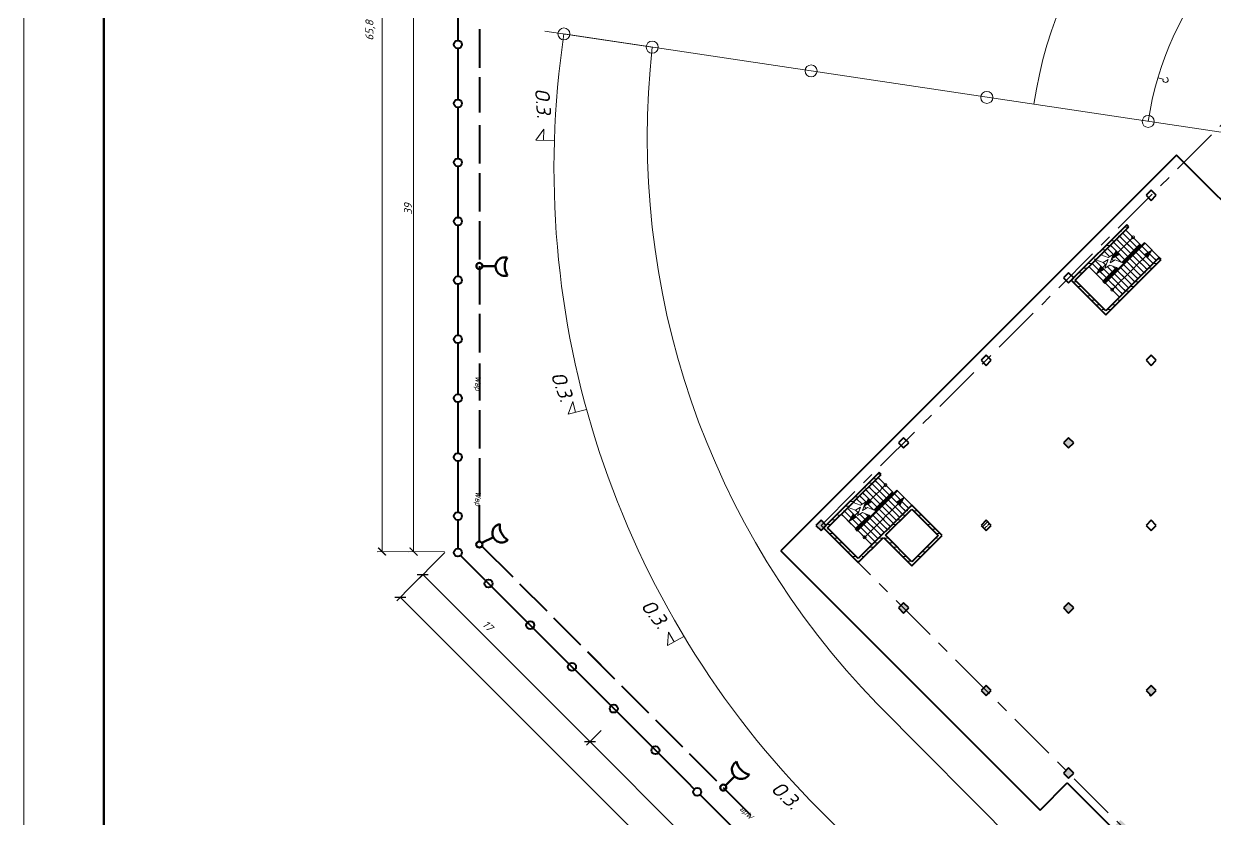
# Model space of a CAD drawing. Header units: millimetres. Extents: x 2279 to 5236, y 896 to 2828.
# Drawn here: x 3426.9 to 3724.7, y 2340.9 to 2539.6 of the extents above; entities that cross this region are included whole.
import ezdxf

# ---------------------------------------------------------------- set-up
doc = ezdxf.new("R2010")
doc.units = ezdxf.units.MM
for name, pattern in [('ACAD_ISO04W100', [30, 24, -3, 0, -3]), ('ADSK_Линия сетки', [21, 12, -3, 3, -3]), ('ADSK_Сверху', [4.5, 3, -1.5])]:
    doc.linetypes.add(name, pattern=pattern)
for name, color, linetype in [('PDF _!!ОСНОВНАЯ', 7, 'Continuous'), ('PDF _!!СЕТИ - ВК', 7, 'Continuous'), ('PDF _!!ТОНКАЯ', 7, 'Continuous'), ('PDF _0', 7, 'Continuous'), ('PDF _Текст', 7, 'Continuous'), ('оси', 240, 'ACAD_ISO04W100')]:
    doc.layers.add(name, color=color, linetype=linetype)
for name, color, linetype, lineweight in [('Балясины', 7, 'Continuous', 18), ('Импосты витража', 7, 'Continuous', 18), ('Лестницы', 7, 'Continuous', 18), ('Несущие колонны', 7, 'Continuous', 18), ('Ограждение', 7, 'Continuous', 18), ('Перекрытия', 7, 'Continuous', 18), ('Поручни', 7, 'Continuous', 18), ('Стены разрез', 7, 'Continuous', 40), ('Стены штриховка', 7, 'Continuous', 18), ('Стрелки вверх', 7, 'Continuous', 18), ('Тонкие', 83, 'Continuous', 15)]:
    doc.layers.add(name, color=color, linetype=linetype, lineweight=lineweight)
doc.styles.add('PDF ISOCPEUR Italic', font='isocpeui.ttf')
pattern_1 = [(351.87, (3830.3896, 2333.21275), (-10.6061326, 2.1212068), [1.499933, -13.499398]), (341.565, (3829.7532, 2335.1219), (4.2424524, -4e-06), [3.35395, -3.35395]), (333.435, (3830.8138, 2336.1825), (6.3636793, -2.121219), [1.897284, -7.58913])]
pattern_2 = [(180, (3833.3593, 2334.4855), (-2.000961, -1.1434064), [2.858516, -0.571703, 0.02415, -0.547553])]

# ---------------------------------------------------------------- blocks, each defined once
blk = doc.blocks.new('Ограждение - Ограждение-320856-Первый этаж 0_000')
at = {"layer": 'Поручни'}
for p, q in [((54300, 23516), (54300, 19565)), ((54501, 23516), (54300, 23516)), ((54305, 23511), (54305, 19565)), ((54496, 23511), (54305, 23511)), ((54345, 23471), (54345, 19565)), ((54456, 23471), (54345, 23471)), ((54360, 23456), (54360, 19565)), ((54441, 23456), (54360, 23456)), ((54441, 22127), (54441, 23456)), ((54451, 23465), (54451, 23466)), ((54451, 22127), (54451, 23465)), ((54456, 23465), (54456, 23471)), ((54456, 22130), (54456, 23465)), ((54471, 22137), (54471, 23465)), ((54496, 23465), (54496, 23511)), ((54496, 22148), (54496, 23465)), ((54501, 23465), (54501, 23516)), ((54501, 22151), (54501, 23465)), ((54305, 19565), (54300, 19565)), ((54345, 19565), (54305, 19565)), ((54360, 19565), (54345, 19565))]:
    blk.add_line(p, q, dxfattribs=at)
blk = doc.blocks.new('Ограждение - Ограждение-V31-Первый этаж 0_000')
at = {"layer": 'Поручни'}
for p, q in [((54451, 21627), (54441, 21627)), ((54451, 21627), (54441, 21627)), ((54441, 19865), (54441, 21627)), ((54456, 21630), (54451, 21627)), ((54456, 21630), (54451, 21627)), ((54496, 21648), (54456, 21630)), ((54496, 21648), (54456, 21630)), ((54496, 21648), (54456, 21630)), ((54456, 19865), (54456, 21630)), ((54501, 21651), (54496, 21648)), ((54496, 19865), (54496, 21648)), ((54501, 19865), (54501, 21651)), ((54456, 19865), (54441, 19865)), ((54496, 19865), (54456, 19865)), ((54501, 19865), (54496, 19865))]:
    blk.add_line(p, q, dxfattribs=at)
blk = doc.blocks.new('Ограждение - Ограждение-324549-Первый этаж 0_000')
at = {"layer": 'Поручни'}
for p, q in [((54300, -784), (54300, -4735)), ((54501, -784), (54300, -784)), ((54305, -789), (54305, -4735)), ((54496, -789), (54305, -789)), ((54496, -835), (54496, -789)), ((54501, -835), (54501, -784)), ((54345, -829), (54345, -4735)), ((54456, -829), (54345, -829)), ((54360, -844), (54360, -4735)), ((54441, -844), (54360, -844)), ((54441, -2173), (54441, -844)), ((54451, -835), (54451, -834)), ((54451, -2173), (54451, -835)), ((54456, -835), (54456, -829)), ((54456, -2170), (54456, -835)), ((54471, -2163), (54471, -835)), ((54496, -2152), (54496, -835)), ((54501, -2149), (54501, -835)), ((54305, -4735), (54300, -4735)), ((54345, -4735), (54305, -4735)), ((54360, -4735), (54345, -4735))]:
    blk.add_line(p, q, dxfattribs=at)
blk = doc.blocks.new('Ограждение - Ограждение-V32-Первый этаж 0_000')
at = {"layer": 'Поручни'}
for p, q in [((54451, -2673), (54441, -2673)), ((54451, -2673), (54441, -2673)), ((54441, -4435), (54441, -2673)), ((54456, -2670), (54451, -2673)), ((54456, -2670), (54451, -2673)), ((54496, -2652), (54456, -2670)), ((54496, -2652), (54456, -2670)), ((54496, -2652), (54456, -2670)), ((54456, -4435), (54456, -2670)), ((54501, -2649), (54496, -2652)), ((54496, -4435), (54496, -2652)), ((54501, -4435), (54501, -2649)), ((54456, -4435), (54441, -4435)), ((54496, -4435), (54456, -4435)), ((54501, -4435), (54496, -4435))]:
    blk.add_line(p, q, dxfattribs=at)
blk = doc.blocks.new('Прямоугольный импост - 50х100-376119-Первый этаж 0_000')
at = {"layer": 'Импосты витража'}
for p, q in [((-50, 50), (0, 50)), ((-50, -50), (-50, 50)), ((0, 50), (0, -50)), ((0, -50), (-50, -50))]:
    blk.add_line(p, q, dxfattribs=at)

msp = doc.modelspace()

# ---------------------------------------------------------------- hatches: boundary and pattern name
at = {"linetype": 'ByBlock', "lineweight": 20, "ltscale": 10}
h = msp.add_hatch(dxfattribs=at)
h.set_pattern_fill('ANSI35', color=256, scale=0.2, angle=320)
h.set_pattern_definition([(5, (17546.5391, -1228.3447), (-0.11068779, 1.26516727), []), (5, (17547.227, -1228.9219), (-0.11068779, 1.26516727), [1.5875, -0.3175, 0, -0.3175])])
h.paths.add_polyline_path([(3688.05, 2436.19), (3686.77, 2434.91), (3688.05, 2433.64), (3689.32, 2434.91)])
h.paths.add_polyline_path([(3688.05, 2394.93), (3686.77, 2393.66), (3688.05, 2392.39), (3689.32, 2393.66)])
h.paths.add_polyline_path([(3646.79, 2392.39), (3647.43, 2393.02), (3646.16, 2394.3), (3645.52, 2393.66)])
h.paths.add_polyline_path([(3647.43, 2393.02), (3648.07, 2393.66), (3646.79, 2394.93), (3646.16, 2394.3)])
h.paths.add_polyline_path([(3626.17, 2414.29), (3626.8, 2414.92), (3626.17, 2415.56), (3624.89, 2414.29), (3626.17, 2413.01), (3626.8, 2413.65)])
h.paths.add_polyline_path([(3626.8, 2413.65), (3627.44, 2414.29), (3626.8, 2414.92), (3626.17, 2414.29)])
h.paths.add_polyline_path([(3667.42, 2374.31), (3666.78, 2373.67), (3668.06, 2372.4), (3668.69, 2373.03)])
h.paths.add_polyline_path([(3667.42, 2371.76), (3668.06, 2372.4), (3666.78, 2373.67), (3666.15, 2373.03)])
h.paths.add_polyline_path([(3707.4, 2373.03), (3708.67, 2371.76), (3709.95, 2373.03), (3708.67, 2374.31)])
h.paths.add_polyline_path([(3688.68, 2351.77), (3689.32, 2352.41), (3688.05, 2353.68), (3687.41, 2353.04)])
h.paths.add_polyline_path([(3687.41, 2353.04), (3686.77, 2352.41), (3688.05, 2351.13), (3688.68, 2351.77)])
h.paths.add_polyline_path([(3700.4, 2340.06), (3699.76, 2339.42), (3701.03, 2338.15), (3701.67, 2338.78)])
h.paths.add_polyline_path([(3701.03, 2340.69), (3700.4, 2340.06), (3701.67, 2338.78), (3702.31, 2339.42)])
h.paths.add_polyline_path([(3728.03, 2352.41), (3729.3, 2351.13), (3730.57, 2352.41), (3729.3, 2353.68)])
h.paths.add_polyline_path([(3749.93, 2371.76), (3751.2, 2373.03), (3749.93, 2374.31), (3748.65, 2373.03)])
h.paths.add_polyline_path([(3749.93, 2333.05), (3748.65, 2331.78), (3749.93, 2330.51), (3751.2, 2331.78)])
h.paths.add_polyline_path([(3770.55, 2351.13), (3771.83, 2352.41), (3770.55, 2353.68), (3769.28, 2352.41)])
h.paths.add_polyline_path([(3715.68, 2324.78), (3715.04, 2324.14), (3716.31, 2322.87), (3716.95, 2323.5)])
h.paths.add_polyline_path([(3716.31, 2325.41), (3715.68, 2324.78), (3716.95, 2323.5), (3717.59, 2324.14)])
h.paths.add_polyline_path([(3770.43, 2312.55), (3769.79, 2313.19), (3768.52, 2311.92), (3769.15, 2311.28)])
h.paths.add_polyline_path([(3769.15, 2311.28), (3769.79, 2310.65), (3771.06, 2311.92), (3770.43, 2312.55)])
h.paths.add_polyline_path([(3772.72, 2310.26), (3772.08, 2310.9), (3770.81, 2309.63), (3771.45, 2308.99)])
h.paths.add_polyline_path([(3772.85, 2309.12), (3773.35, 2309.63), (3772.72, 2310.26), (3771.45, 2308.99), (3772.08, 2308.35)])
h.paths.add_polyline_path([(3791.05, 2333.18), (3790.42, 2333.82), (3789.14, 2332.54), (3789.78, 2331.91)])
h.paths.add_polyline_path([(3791.69, 2332.54), (3791.05, 2333.18), (3789.78, 2331.91), (3790.42, 2331.27)])
h.paths.add_polyline_path([(3792.07, 2329.62), (3792.71, 2328.98), (3793.98, 2330.25), (3793.34, 2330.89)])
h.paths.add_polyline_path([(3791.44, 2330.25), (3792.07, 2329.62), (3793.34, 2330.89), (3792.71, 2331.53)])
h.paths.add_polyline_path([(3791.18, 2371.76), (3792.45, 2373.03), (3791.18, 2374.31), (3789.91, 2373.03)])
h.paths.add_polyline_path([(3770.55, 2392.39), (3771.83, 2393.66), (3770.55, 2394.93), (3769.28, 2393.66)])
h.paths.add_polyline_path([(3749.93, 2413.01), (3751.2, 2414.29), (3749.93, 2415.56), (3748.65, 2414.29)])
h.paths.add_polyline_path([(3798.82, 2405.37), (3800.09, 2406.65), (3798.82, 2407.92), (3797.55, 2406.65)])
h.paths.add_polyline_path([(3811.81, 2392.39), (3813.08, 2393.66), (3811.81, 2394.93), (3810.53, 2393.66)])
h = msp.add_hatch(dxfattribs=at)
h.set_pattern_fill('ANSI35', color=256, scale=0.2)
h.set_pattern_definition([(45, (17546.5391, -1228.3447), (-0.89802561, 0.89802561), []), (45, (17547.4371, -1228.3447), (-0.89802561, 0.89802561), [1.5875, -0.3175, 0, -0.3175])])
h.paths.add_polyline_path([(3667.42, 2415.56), (3666.15, 2414.29), (3667.42, 2413.01), (3668.69, 2414.29)])
at = {"layer": 'Стены разрез', "lineweight": 9}
h = msp.add_hatch(dxfattribs=at)
h.set_pattern_fill('FP_4', color=256, scale=0.003601, angle=135, style=0, pattern_type=2)
h.set_pattern_definition(pattern_1)
h.paths.add_polyline_path([(3715, 2506.76), (3616.16, 2407.92), (3616.2, 2407.88), (3715.04, 2506.72)])
h = msp.add_hatch(dxfattribs=at)
h.set_pattern_fill('FP_1', color=256, scale=0.003601, angle=135, style=0, pattern_type=2)
h.set_pattern_definition(pattern_2)
h.paths.add_polyline_path([(3702.87, 2489.08), (3702.56, 2489.4), (3689.19, 2476.04), (3689.7, 2475.53), (3703.07, 2488.89)])
h = msp.add_hatch(dxfattribs=at)
h.set_pattern_fill('FP_1', color=256, scale=0.003601, angle=135, style=0, pattern_type=2)
h.set_pattern_definition(pattern_2)
h.paths.add_polyline_path([(3710.71, 2481.25), (3697.34, 2467.89), (3697.85, 2467.38), (3711.21, 2480.74)])
h = msp.add_hatch(dxfattribs=at)
h.set_pattern_fill('FP_1', color=256, scale=0.003601, angle=135, style=0, pattern_type=2)
h.set_pattern_definition(pattern_2)
h.paths.add_polyline_path([(3689.19, 2476.04), (3688.68, 2475.53), (3697.34, 2466.87), (3697.85, 2467.38), (3689.51, 2475.72)])
h = msp.add_hatch(dxfattribs=at)
h.set_pattern_fill('FP_1', color=256, scale=0.003601, angle=135, style=0, pattern_type=2)
h.set_pattern_definition(pattern_2)
h.paths.add_polyline_path([(3641, 2427.2), (3640.68, 2427.52), (3627.31, 2414.16), (3627.82, 2413.65), (3641.19, 2427.01)])
h = msp.add_hatch(dxfattribs=at)
h.set_pattern_fill('FP_1', color=256, scale=0.003601, angle=135, style=0, pattern_type=2)
h.set_pattern_definition(pattern_2)
h.paths.add_polyline_path([(3649.33, 2418.86), (3648.83, 2419.37), (3635.46, 2406.01), (3635.97, 2405.5), (3648.83, 2418.36)])
h = msp.add_hatch(dxfattribs=at)
h.set_pattern_fill('FP_1', color=256, scale=0.003601, angle=135, style=0, pattern_type=2)
h.set_pattern_definition(pattern_2)
h.paths.add_polyline_path([(3649.33, 2418.86), (3648.83, 2418.36), (3655.45, 2411.73), (3655.96, 2412.24), (3652.21, 2415.99)])
h = msp.add_hatch(dxfattribs=at)
h.set_pattern_fill('FP_1', color=256, scale=0.003601, angle=135, style=0, pattern_type=2)
h.set_pattern_definition(pattern_2)
h.paths.add_polyline_path([(3627.31, 2414.16), (3626.8, 2413.65), (3635.46, 2404.99), (3635.97, 2405.5), (3627.63, 2413.84)])
h = msp.add_hatch(dxfattribs=at)
h.set_pattern_fill('FP_1', color=256, scale=0.003601, angle=135, style=0, pattern_type=2)
h.set_pattern_definition(pattern_2)
h.paths.add_polyline_path([(3656.46, 2411.73), (3655.96, 2412.24), (3648.39, 2404.68), (3648.9, 2404.17)])
h = msp.add_hatch(dxfattribs=at)
h.set_pattern_fill('FP_1', color=256, scale=0.003601, angle=135, style=0, pattern_type=2)
h.set_pattern_definition(pattern_2)
h.paths.add_polyline_path([(3642.28, 2411.81), (3641.77, 2411.3), (3648.39, 2404.68), (3648.9, 2405.19), (3645.15, 2408.94)])
h = msp.add_hatch(dxfattribs=at)
h.set_pattern_fill('FP_4', color=256, scale=0.003601, angle=135, style=0, pattern_type=2)
h.set_pattern_definition(pattern_1)
h.paths.add_polyline_path([(3616.36, 2407.79), (3616.24, 2407.92), (3616.2, 2407.88), (3680.88, 2343.2), (3680.92, 2343.24), (3616.62, 2407.54)])
at = {"layer": 'Стрелки вверх'}
for points in [[(3699.92, 2482.87), (3698.8, 2480.94), (3700.74, 2482.05)], [(3708.86, 2483.1), (3706.92, 2481.98), (3707.74, 2481.16)], [(3696.1, 2479.05), (3694.98, 2477.12), (3696.92, 2478.23)], [(3638.04, 2420.99), (3636.92, 2419.06), (3638.86, 2420.17)], [(3646.98, 2421.22), (3645.04, 2420.1), (3645.86, 2419.28)], [(3634.22, 2417.17), (3633.1, 2415.24), (3635.04, 2416.35)]]:
    msp.add_hatch(color=256, dxfattribs=at).paths.add_polyline_path(points)

# ---------------------------------------------------------------- linework, layer by layer
at = {"linetype": 'ByBlock', "lineweight": 15, "ltscale": 10}
for p, q in [((3583.97, 2533.8), (3557.14, 2537.82)), ((3625.85, 2343.15), (3750.19, 2218.81))]:
    msp.add_line(p, q, dxfattribs=at)
at = {"linetype": 'ByBlock', "lineweight": 20, "ltscale": 10}
for p, q in [((3786.22, 2503.52), (3561.92, 2537.1)), ((3771.05, 2238.1), (3640.22, 2369.7))]:
    msp.add_line(p, q, dxfattribs=at)
at = {"linetype": 'ByBlock', "lineweight": 40, "ltscale": 10}
for p, q in [((3680.92, 2343.14), (3687.72, 2349.94)), ((3687.72, 2349.94), (3832.43, 2205.22))]:
    msp.add_line(p, q, dxfattribs=at)
at = {"linetype": 'ByBlock', "lineweight": 15, "ltscale": 10}
for centre in [(3561.92, 2537.1), (3583.97, 2533.8), (3623.68, 2527.87), (3667.6, 2521.23), (3707.94, 2515.24)]:
    msp.add_circle(centre, 1.5, dxfattribs=at)
for radius, start, end in [(108.06, 45, 171.4857), (79.15, 44.7387, 171.4857), (226.8, 171.4857, 225)]:
    msp.add_arc((3786.22, 2503.52), radius, start, end, dxfattribs=at)
at = {"linetype": 'ByBlock', "lineweight": 20, "ltscale": 10}
msp.add_arc((3785.92, 2511.32), 203.19, 173.6488, 224.1883, dxfattribs=at)
at = {"layer": 'PDF _!!ОСНОВНАЯ', "lineweight": 50}
msp.add_lwpolyline([(3446.91, 2111.29), (4262.91, 2111.29), (4262.91, 2695.25), (3446.91, 2695.25)], close=True, dxfattribs=at)
at = {"layer": 'PDF _!!ОСНОВНАЯ', "lineweight": 40}
for points in [[(3535.39, 2548.17), (3535.39, 2538.01), (3535.39, 2535.47)], [(3540.79, 2538.29), (3540.79, 2528.67)], [(3540.79, 2538.29), (3540.79, 2528.71)], [(3535.39, 2533.44), (3535.39, 2523.28), (3535.39, 2520.74)], [(3540.79, 2526.3), (3540.79, 2517.48)], [(3535.39, 2518.7), (3535.39, 2508.54), (3535.39, 2506)], [(3540.79, 2514.31), (3540.79, 2504.69)], [(3535.39, 2503.97), (3535.39, 2493.81), (3535.39, 2491.27)], [(3540.79, 2502.32), (3540.79, 2492.7)], [(3540.79, 2502.32), (3540.79, 2492.7)], [(3540.79, 2490.33), (3540.79, 2480.71)], [(3535.39, 2489.24), (3535.39, 2479.08), (3535.39, 2476.54)], [(3540.77, 2479.11), (3540.77, 2469.53)], [(3535.39, 2474.51), (3535.39, 2464.35), (3535.39, 2461.81)], [(3540.77, 2467.12), (3540.77, 2457.51)], [(3535.39, 2459.77), (3535.39, 2449.61), (3535.39, 2447.07)], [(3540.77, 2454.73), (3540.77, 2445.52)], [(3535.39, 2445.04), (3535.39, 2434.88), (3535.39, 2432.34)], [(3540.77, 2443.11), (3540.77, 2433.53)], [(3535.39, 2430.31), (3535.39, 2420.15), (3535.39, 2417.61)], [(3540.77, 2431.12), (3540.77, 2421.54)], [(3540.75, 2419.33), (3540.75, 2410.28)], [(3535.39, 2415.58), (3535.39, 2408.49), (3535.39, 2408.49)], [(3541.41, 2409.09), (3549.1, 2401.4)], [(3536.09, 2406.79), (3592.69, 2350.19), (3594.48, 2348.39)], [(3550.8, 2399.7), (3557.6, 2392.9)], [(3559.3, 2391.2), (3566.07, 2384.43)], [(3567.76, 2382.74), (3574.57, 2375.93)], [(3567.8, 2382.7), (3574.57, 2375.93)], [(3576.26, 2374.23), (3583.07, 2367.43)], [(3584.76, 2365.73), (3591.54, 2358.96)], [(3593.23, 2357.27), (3600.04, 2350.46)], [(3593.27, 2357.23), (3600.04, 2350.46)], [(3595.94, 2346.94), (3603.12, 2339.76), (3604.92, 2337.96)], [(3601.73, 2348.77), (3608.54, 2341.96)]]:
    msp.add_lwpolyline(points, dxfattribs=at)
at = {"layer": 'PDF _!!ОСНОВНАЯ', "lineweight": 50}
for points in [[(3544.77, 2479.1), (3541.55, 2479.1)], [(3544.27, 2411.38), (3541.39, 2409.89)], [(3604.53, 2351.56), (3602.26, 2349.29)]]:
    msp.add_lwpolyline(points, dxfattribs=at)
at = {"layer": 'PDF _!!ОСНОВНАЯ', "lineweight": 40}
for centre in [(3535.4, 2534.47), (3535.4, 2519.74), (3535.4, 2505), (3535.4, 2490.27), (3535.4, 2475.54), (3535.4, 2475.54), (3535.4, 2460.81), (3535.4, 2446.08), (3535.4, 2431.34), (3535.4, 2416.61), (3535.39, 2407.49), (3543.06, 2399.75), (3553.49, 2389.36), (3553.49, 2389.32), (3563.92, 2378.93), (3563.92, 2378.93), (3574.35, 2368.49), (3574.35, 2368.49), (3584.78, 2358.1), (3595.21, 2347.67), (3595.21, 2347.67)]:
    msp.add_circle(centre, 0.999, dxfattribs=at)
at = {"layer": 'PDF _!!ОСНОВНАЯ', "lineweight": 50}
for centre in [(3540.79, 2479.11), (3540.77, 2409.51), (3601.73, 2348.77)]:
    msp.add_circle(centre, 0.762, dxfattribs=at)
for centre, radius, start, end in [((3547.14, 2478.95), 2.32, 75.8117, 286.4031), ((3551.29, 2479.04), 4.18, 148.4698, 213.745), ((3546.33, 2412.34), 2.32, 101.9312, 312.5226), ((3550.02, 2414.25), 4.18, 174.5893, 239.8646), ((3606.2, 2353.24), 2.32, 119.6739, 330.2654), ((3609.12, 2356.15), 4.18, 192.332, 257.6073)]:
    msp.add_arc(centre, radius, start, end, dxfattribs=at)
at = {"layer": 'PDF _!!СЕТИ - ВК', "lineweight": 20}
for points in [[(3516.45, 2407.73), (3516.45, 2650.59)], [(3524.34, 2407.73), (3524.34, 2546.31)], [(3524.13, 2407.75), (3515.26, 2407.72)], [(3532.02, 2407.75), (3523.14, 2407.72)], [(3529.45, 2404.82), (3525.79, 2401.13)], [(3633.19, 2295.41), (3526.62, 2401.99)], [(3523.82, 2399.16), (3520.16, 2395.47)], [(3796.19, 2121.14), (3520.99, 2396.33)], [(3571.22, 2363.04), (3567.57, 2359.35)]]:
    msp.add_lwpolyline(points, dxfattribs=at)
for points in [[(3528.43, 2403.8), (3532.12, 2407.49)], [(3522.81, 2398.15), (3526.49, 2401.84)]]:
    msp.add_lwpolyline(points, close=True, dxfattribs=at)
at = {"layer": 'PDF _!!ТОНКАЯ', "lineweight": 20}
for points in [[(3710.37, 2526.15), (3711.65, 2525.78)], [(3559.6, 2510.45), (3554.92, 2510.55), (3556.86, 2513.28), (3556.79, 2510.5)], [(3567.51, 2443.22), (3562.98, 2442.08), (3564.12, 2445.23), (3564.79, 2442.53)], [(3591.86, 2386.56), (3587.79, 2384.25), (3588.05, 2387.59), (3589.42, 2385.16)]]:
    msp.add_lwpolyline(points, dxfattribs=at)
msp.add_arc((3712.28, 2525.64), 0.66, 163.8964, 68.7054, dxfattribs=at)
at = {"layer": 'PDF _0', "transparency": 33554559}
for points in [[(3515.57, 2408.85), (3515.35, 2408.63), (3517.55, 2406.86)], [(3515.35, 2408.63), (3517.55, 2406.86), (3517.34, 2406.65)], [(3523.46, 2408.85), (3523.24, 2408.63), (3525.44, 2406.86)], [(3523.24, 2408.63), (3525.44, 2406.86), (3525.23, 2406.65)], [(3525.21, 2402.16), (3525.21, 2401.82), (3528.03, 2402.16)], [(3525.21, 2401.82), (3528.03, 2402.16), (3528.03, 2401.82)], [(3528.03, 2401.82), (3528.03, 2402.16), (3525.21, 2401.82)], [(3528.03, 2402.16), (3525.21, 2401.82), (3525.21, 2402.16)], [(3525.21, 2402.14), (3525.21, 2401.84), (3528.02, 2402.14)], [(3525.21, 2401.84), (3528.02, 2402.14), (3528.02, 2401.84)], [(3519.58, 2396.5), (3519.58, 2396.17), (3522.41, 2396.5)], [(3519.58, 2396.17), (3522.41, 2396.5), (3522.41, 2396.17)], [(3522.41, 2396.17), (3522.41, 2396.5), (3519.58, 2396.17)], [(3522.41, 2396.5), (3519.58, 2396.17), (3519.58, 2396.5)], [(3519.58, 2396.49), (3519.58, 2396.18), (3522.4, 2396.49)], [(3519.58, 2396.18), (3522.4, 2396.49), (3522.4, 2396.18)], [(3566.99, 2360.38), (3566.99, 2360.04), (3569.81, 2360.38)], [(3566.99, 2360.04), (3569.81, 2360.38), (3569.81, 2360.04)], [(3569.81, 2360.04), (3569.81, 2360.38), (3566.99, 2360.04)], [(3569.81, 2360.38), (3566.99, 2360.04), (3566.99, 2360.38)], [(3566.99, 2360.36), (3566.99, 2360.06), (3569.8, 2360.36)], [(3566.99, 2360.06), (3569.8, 2360.36), (3569.8, 2360.06)]]:
    msp.add_solid(points, dxfattribs=at)
at = {"layer": 'Лестницы', "linetype": 'ADSK_Сверху'}
for p, q in [((3704.34, 2483.04), (3700.77, 2486.6)), ((3705.1, 2483.8), (3701.54, 2487.37)), ((3705.87, 2484.57), (3702.3, 2488.13)), ((3701.2, 2480.06), (3697.72, 2483.55)), ((3702.05, 2480.75), (3698.48, 2484.31)), ((3702.81, 2481.51), (3699.25, 2485.07)), ((3703.57, 2482.27), (3700.01, 2485.84)), ((3706.38, 2484.05), (3709.94, 2480.49)), ((3698.35, 2476.8), (3694.66, 2480.49)), ((3696.4, 2481.81), (3696.19, 2482.02)), ((3698.29, 2481.45), (3696.95, 2482.78)), ((3697.8, 2480.41), (3697.65, 2480.56)), ((3699.31, 2480.42), (3698.8, 2480.94)), ((3703.32, 2481), (3706.89, 2477.43)), ((3704.09, 2481.76), (3707.65, 2478.2)), ((3704.85, 2482.53), (3708.41, 2478.96)), ((3705.61, 2483.29), (3709.18, 2479.73)), ((3696.71, 2475.39), (3693.13, 2478.96)), ((3697.59, 2476.03), (3693.9, 2479.73)), ((3697.39, 2479.29), (3696.7, 2479.98)), ((3699.12, 2477.56), (3697.72, 2478.96)), ((3699.88, 2478.33), (3699.13, 2479.08)), ((3700.27, 2477.94), (3703.83, 2474.38)), ((3701.03, 2478.71), (3704.59, 2475.14)), ((3701.79, 2479.47), (3705.36, 2475.91)), ((3702.56, 2480.23), (3706.12, 2476.67)), ((3696.83, 2475.27), (3696.81, 2475.28)), ((3697.21, 2474.89), (3700.77, 2471.32)), ((3697.97, 2475.65), (3701.54, 2472.09)), ((3698.74, 2476.41), (3702.3, 2472.85)), ((3699.5, 2477.18), (3703.07, 2473.61)), ((3641.69, 2420.39), (3638.13, 2423.96)), ((3642.46, 2421.16), (3638.89, 2424.72)), ((3643.22, 2421.92), (3639.66, 2425.49)), ((3643.99, 2422.69), (3640.42, 2426.25)), ((3636.41, 2419.57), (3635.07, 2420.9)), ((3639.32, 2418.18), (3635.84, 2421.67)), ((3640.17, 2418.87), (3636.6, 2422.43)), ((3640.93, 2419.63), (3637.37, 2423.19)), ((3643.73, 2421.41), (3647.3, 2417.85)), ((3644.5, 2422.17), (3648.06, 2418.61)), ((3636.48, 2414.92), (3632.78, 2418.61)), ((3634.52, 2419.93), (3634.31, 2420.14)), ((3635.51, 2417.41), (3634.82, 2418.1)), ((3635.92, 2418.53), (3635.77, 2418.68)), ((3637.43, 2418.54), (3636.92, 2419.06)), ((3640.68, 2418.35), (3644.24, 2414.79)), ((3641.44, 2419.12), (3645.01, 2415.55)), ((3642.21, 2419.88), (3645.77, 2416.32)), ((3642.97, 2420.65), (3646.53, 2417.08)), ((3634.83, 2413.51), (3631.25, 2417.08)), ((3635.71, 2414.15), (3632.02, 2417.85)), ((3637.24, 2415.68), (3635.84, 2417.08)), ((3638, 2416.45), (3637.25, 2417.2)), ((3637.62, 2415.3), (3641.19, 2411.73)), ((3638.39, 2416.06), (3641.95, 2412.5)), ((3639.15, 2416.83), (3642.71, 2413.26)), ((3639.91, 2417.59), (3643.48, 2414.03)), ((3634.95, 2413.39), (3634.93, 2413.4)), ((3635.33, 2413.01), (3638.89, 2409.44)), ((3636.09, 2413.77), (3639.66, 2410.21)), ((3636.86, 2414.53), (3640.42, 2410.97))]:
    msp.add_line(p, q, dxfattribs=at)
at = {"layer": 'Лестницы'}
for p, q in [((3704.34, 2483.04), (3700.77, 2486.6)), ((3705.1, 2483.8), (3701.54, 2487.37)), ((3705.87, 2484.57), (3702.3, 2488.13)), ((3701.2, 2480.06), (3697.72, 2483.55)), ((3702.05, 2480.75), (3698.48, 2484.31)), ((3702.81, 2481.51), (3699.25, 2485.07)), ((3703.57, 2482.27), (3700.01, 2485.84)), ((3706.38, 2484.05), (3709.94, 2480.49)), ((3707.14, 2484.82), (3710.71, 2481.25)), ((3698.35, 2476.8), (3694.66, 2480.49)), ((3694.82, 2480.65), (3696.68, 2479.97)), ((3696.19, 2482.02), (3696.09, 2481.92)), ((3696.09, 2481.92), (3697.95, 2481.24)), ((3696.4, 2481.81), (3696.19, 2482.02)), ((3696.68, 2479.97), (3697.91, 2480.72)), ((3698.29, 2481.45), (3696.95, 2482.78)), ((3697.91, 2480.72), (3697.14, 2478.6)), ((3697.8, 2480.41), (3697.65, 2480.56)), ((3697.95, 2481.24), (3699.19, 2481.99)), ((3699.19, 2481.99), (3698.42, 2479.88)), ((3698.42, 2479.88), (3699.65, 2480.63)), ((3699.31, 2480.42), (3698.8, 2480.94)), ((3699.65, 2480.63), (3701.34, 2480.01)), ((3703.32, 2481), (3706.89, 2477.43)), ((3704.09, 2481.76), (3707.65, 2478.2)), ((3704.85, 2482.53), (3708.41, 2478.96)), ((3705.61, 2483.29), (3709.18, 2479.73)), ((3696.71, 2475.39), (3693.13, 2478.96)), ((3697.59, 2476.03), (3693.9, 2479.73)), ((3697.39, 2479.29), (3696.7, 2479.98)), ((3697.14, 2478.6), (3698.37, 2479.35)), ((3699.12, 2477.56), (3697.72, 2478.96)), ((3699.12, 2477.56), (3698.35, 2476.8)), ((3698.37, 2479.35), (3700.23, 2478.68)), ((3699.88, 2478.33), (3699.12, 2477.56)), ((3699.88, 2478.33), (3699.13, 2479.08)), ((3700.23, 2478.68), (3699.88, 2478.33)), ((3700.27, 2477.94), (3703.83, 2474.38)), ((3701.03, 2478.71), (3704.59, 2475.14)), ((3701.38, 2480), (3701.51, 2479.95)), ((3701.79, 2479.47), (3705.36, 2475.91)), ((3702.56, 2480.23), (3706.12, 2476.67)), ((3696.83, 2475.27), (3696.81, 2475.28)), ((3697.59, 2476.03), (3696.83, 2475.27)), ((3697.21, 2474.89), (3700.77, 2471.32)), ((3698.35, 2476.8), (3697.59, 2476.03)), ((3697.97, 2475.65), (3701.54, 2472.09)), ((3698.74, 2476.41), (3702.3, 2472.85)), ((3699.5, 2477.18), (3703.07, 2473.61)), ((3641.69, 2420.39), (3638.13, 2423.96)), ((3642.46, 2421.16), (3638.89, 2424.72)), ((3643.22, 2421.92), (3639.66, 2425.49)), ((3643.99, 2422.69), (3640.42, 2426.25)), ((3636.41, 2419.57), (3635.07, 2420.9)), ((3639.32, 2418.18), (3635.84, 2421.67)), ((3640.17, 2418.87), (3636.6, 2422.43)), ((3640.93, 2419.63), (3637.37, 2423.19)), ((3643.73, 2421.41), (3647.3, 2417.85)), ((3644.5, 2422.17), (3648.06, 2418.61)), ((3645.26, 2422.94), (3648.83, 2419.37)), ((3636.48, 2414.92), (3632.78, 2418.61)), ((3632.94, 2418.77), (3634.8, 2418.09)), ((3634.31, 2420.14), (3634.21, 2420.04)), ((3634.21, 2420.04), (3636.07, 2419.36)), ((3634.52, 2419.93), (3634.31, 2420.14)), ((3634.8, 2418.09), (3636.03, 2418.84)), ((3635.51, 2417.41), (3634.82, 2418.1)), ((3636.03, 2418.84), (3635.26, 2416.72)), ((3635.92, 2418.53), (3635.77, 2418.68)), ((3636.07, 2419.36), (3637.31, 2420.11)), ((3637.31, 2420.11), (3636.54, 2418)), ((3636.54, 2418), (3637.77, 2418.75)), ((3637.43, 2418.54), (3636.92, 2419.06)), ((3637.77, 2418.75), (3639.46, 2418.13)), ((3639.5, 2418.12), (3639.63, 2418.07)), ((3640.68, 2418.35), (3644.24, 2414.79)), ((3641.44, 2419.12), (3645.01, 2415.55)), ((3642.21, 2419.88), (3645.77, 2416.32)), ((3642.97, 2420.65), (3646.53, 2417.08)), ((3634.83, 2413.51), (3631.25, 2417.08)), ((3635.71, 2414.15), (3632.02, 2417.85)), ((3635.26, 2416.72), (3636.49, 2417.47)), ((3636.48, 2414.92), (3635.71, 2414.15)), ((3637.24, 2415.68), (3635.84, 2417.08)), ((3637.24, 2415.68), (3636.48, 2414.92)), ((3636.49, 2417.47), (3638.35, 2416.8)), ((3638, 2416.45), (3637.24, 2415.68)), ((3638, 2416.45), (3637.25, 2417.2)), ((3637.62, 2415.3), (3641.19, 2411.73)), ((3638.35, 2416.8), (3638, 2416.45)), ((3638.39, 2416.06), (3641.95, 2412.5)), ((3639.15, 2416.83), (3642.71, 2413.26)), ((3639.91, 2417.59), (3643.48, 2414.03)), ((3634.95, 2413.39), (3634.93, 2413.4)), ((3635.71, 2414.15), (3634.95, 2413.39)), ((3635.33, 2413.01), (3638.89, 2409.44)), ((3636.09, 2413.77), (3639.66, 2410.21)), ((3636.86, 2414.53), (3640.42, 2410.97))]:
    msp.add_line(p, q, dxfattribs=at)
at = {"layer": 'Несущие колонны', "lineweight": 40}
for p, q in [((3708.67, 2498.07), (3707.4, 2496.79)), ((3707.4, 2496.79), (3708.67, 2495.52)), ((3709.95, 2496.79), (3708.67, 2498.07)), ((3708.67, 2495.52), (3709.95, 2496.79)), ((3688.05, 2477.44), (3686.77, 2476.17)), ((3689.32, 2476.17), (3688.05, 2477.44)), ((3686.77, 2476.17), (3688.05, 2474.89)), ((3688.05, 2474.89), (3689.32, 2476.17)), ((3667.42, 2456.81), (3666.15, 2455.54)), ((3668.69, 2455.54), (3667.42, 2456.81)), ((3708.67, 2456.81), (3707.4, 2455.54)), ((3709.95, 2455.54), (3708.67, 2456.81)), ((3666.15, 2455.54), (3667.42, 2454.27)), ((3667.42, 2454.27), (3668.69, 2455.54)), ((3707.4, 2455.54), (3708.67, 2454.27)), ((3708.67, 2454.27), (3709.95, 2455.54)), ((3646.79, 2436.19), (3645.52, 2434.91)), ((3648.07, 2434.91), (3646.79, 2436.19)), ((3688.05, 2436.19), (3686.77, 2434.91)), ((3689.32, 2434.91), (3688.05, 2436.19)), ((3645.52, 2434.91), (3646.79, 2433.64)), ((3646.79, 2433.64), (3648.07, 2434.91)), ((3686.77, 2434.91), (3688.05, 2433.64)), ((3688.05, 2433.64), (3689.32, 2434.91)), ((3626.17, 2415.56), (3624.89, 2414.29)), ((3627.44, 2414.29), (3626.17, 2415.56)), ((3667.42, 2415.56), (3666.15, 2414.29)), ((3668.69, 2414.29), (3667.42, 2415.56)), ((3708.67, 2415.56), (3707.4, 2414.29)), ((3709.95, 2414.29), (3708.67, 2415.56)), ((3624.89, 2414.29), (3626.17, 2413.01)), ((3626.17, 2413.01), (3627.44, 2414.29)), ((3666.15, 2414.29), (3667.42, 2413.01)), ((3667.42, 2413.01), (3668.69, 2414.29)), ((3707.4, 2414.29), (3708.67, 2413.01)), ((3708.67, 2413.01), (3709.95, 2414.29)), ((3646.79, 2394.93), (3645.52, 2393.66)), ((3648.07, 2393.66), (3646.79, 2394.93)), ((3688.05, 2394.93), (3686.77, 2393.66)), ((3689.32, 2393.66), (3688.05, 2394.93)), ((3645.52, 2393.66), (3646.79, 2392.39)), ((3646.79, 2392.39), (3648.07, 2393.66)), ((3686.77, 2393.66), (3688.05, 2392.39)), ((3688.05, 2392.39), (3689.32, 2393.66)), ((3667.42, 2374.31), (3666.15, 2373.03)), ((3668.69, 2373.03), (3667.42, 2374.31)), ((3708.67, 2374.31), (3707.4, 2373.03)), ((3709.95, 2373.03), (3708.67, 2374.31)), ((3666.15, 2373.03), (3667.42, 2371.76)), ((3667.42, 2371.76), (3668.69, 2373.03)), ((3707.4, 2373.03), (3708.67, 2371.76)), ((3708.67, 2371.76), (3709.95, 2373.03)), ((3688.05, 2353.68), (3686.77, 2352.41)), ((3686.77, 2352.41), (3688.05, 2351.13)), ((3689.32, 2352.41), (3688.05, 2353.68)), ((3688.05, 2351.13), (3689.32, 2352.41))]:
    msp.add_line(p, q, dxfattribs=at)
at = {"layer": 'оси', "linetype": 'ADSK_Линия сетки'}
for p, q in [((3626.17, 2414.29), (3738.17, 2526.29)), ((3846.45, 2194), (3626.17, 2414.29))]:
    msp.add_line(p, q, dxfattribs=at)
at = {"layer": 'Перекрытия'}
for p, q in [((3706.02, 2484.41), (3706.22, 2484.21)), ((3707.14, 2484.82), (3710.71, 2481.25)), ((3644.14, 2422.53), (3644.34, 2422.33)), ((3645.26, 2422.94), (3648.83, 2419.37)), ((3687.72, 2349.94), (3832.43, 2205.22))]:
    msp.add_line(p, q, dxfattribs=at)
at = {"layer": 'Стены разрез'}
for p, q in [((3715.04, 2506.83), (3616.13, 2407.92)), ((3719.62, 2502.24), (3715.04, 2506.83)), ((3779.82, 2442.04), (3719.62, 2502.24)), ((3702.56, 2489.4), (3688.68, 2475.53)), ((3703.07, 2488.89), (3702.56, 2489.4)), ((3696.19, 2482.02), (3703.07, 2488.89)), ((3689.7, 2475.53), (3696.09, 2481.92)), ((3710.71, 2481.25), (3697.34, 2467.89)), ((3697.34, 2466.87), (3711.21, 2480.74)), ((3711.21, 2480.74), (3710.71, 2481.25)), ((3688.68, 2475.53), (3697.34, 2466.87)), ((3697.34, 2467.89), (3689.7, 2475.53)), ((3640.68, 2427.52), (3626.8, 2413.65)), ((3634.31, 2420.14), (3641.19, 2427.01)), ((3641.19, 2427.01), (3640.68, 2427.52)), ((3627.82, 2413.65), (3634.21, 2420.04)), ((3648.83, 2419.37), (3635.46, 2406.01)), ((3642.28, 2411.81), (3648.83, 2418.36)), ((3656.46, 2411.73), (3648.83, 2419.37)), ((3648.83, 2418.36), (3655.45, 2411.73)), ((3626.8, 2413.65), (3635.46, 2404.99)), ((3635.46, 2406.01), (3627.82, 2413.65)), ((3635.46, 2404.99), (3641.77, 2411.3)), ((3641.77, 2411.3), (3648.9, 2404.17)), ((3648.9, 2405.19), (3642.28, 2411.81)), ((3655.45, 2411.73), (3648.9, 2405.19)), ((3648.9, 2404.17), (3656.46, 2411.73)), ((3616.13, 2407.92), (3680.92, 2343.14)), ((3688.05, 2351.13), (3687.28, 2351.9))]:
    msp.add_line(p, q, dxfattribs=at)
at = {"layer": 'Стены штриховка'}
for p, q in [((3715.04, 2506.8), (3616.16, 2407.92)), ((3715.04, 2506.72), (3616.24, 2407.92)), ((3719.61, 2502.23), (3715.04, 2506.8)), ((3719.57, 2502.19), (3715.04, 2506.72)), ((3616.16, 2407.92), (3680.92, 2343.16)), ((3616.24, 2407.92), (3680.92, 2343.24))]:
    msp.add_line(p, q, dxfattribs=at)
at = {"layer": 'Стрелки вверх'}
for p, q in [((3701.86, 2483.99), (3701.09, 2483.23)), ((3702.62, 2484.76), (3701.86, 2483.99)), ((3703.38, 2485.52), (3702.62, 2484.76)), ((3704.15, 2486.28), (3703.38, 2485.52)), ((3699.92, 2482.87), (3698.8, 2480.94)), ((3698.8, 2480.94), (3700.74, 2482.05)), ((3699.56, 2481.7), (3698.8, 2480.94)), ((3700.33, 2482.46), (3699.56, 2481.7)), ((3700.74, 2482.05), (3699.92, 2482.87)), ((3701.09, 2483.23), (3700.33, 2482.46)), ((3705.8, 2480.04), (3706.57, 2480.81)), ((3706.57, 2480.81), (3707.33, 2481.57)), ((3708.86, 2483.1), (3706.92, 2481.98)), ((3706.92, 2481.98), (3707.74, 2481.16)), ((3707.33, 2481.57), (3708.1, 2482.34)), ((3707.74, 2481.16), (3708.86, 2483.1)), ((3708.1, 2482.34), (3708.86, 2483.1)), ((3696.1, 2479.05), (3694.98, 2477.12)), ((3694.98, 2477.12), (3696.92, 2478.23)), ((3695.74, 2477.88), (3694.98, 2477.12)), ((3696.51, 2478.64), (3695.74, 2477.88)), ((3696.92, 2478.23), (3696.1, 2479.05)), ((3697.27, 2479.41), (3696.51, 2478.64)), ((3697.53, 2479.66), (3697.27, 2479.41)), ((3702.75, 2476.99), (3703.51, 2477.75)), ((3703.51, 2477.75), (3704.28, 2478.52)), ((3704.28, 2478.52), (3705.04, 2479.28)), ((3705.04, 2479.28), (3705.8, 2480.04)), ((3699.69, 2473.93), (3700.46, 2474.7)), ((3700.46, 2474.7), (3701.22, 2475.46)), ((3701.22, 2475.46), (3701.98, 2476.22)), ((3701.98, 2476.22), (3702.75, 2476.99)), ((3698.93, 2473.17), (3699.69, 2473.93)), ((3642.27, 2424.4), (3641.5, 2423.64)), ((3638.04, 2420.99), (3636.92, 2419.06)), ((3638.86, 2420.17), (3638.04, 2420.99)), ((3639.21, 2421.35), (3638.45, 2420.58)), ((3639.98, 2422.11), (3639.21, 2421.35)), ((3640.74, 2422.88), (3639.98, 2422.11)), ((3641.5, 2423.64), (3640.74, 2422.88)), ((3646.98, 2421.22), (3645.04, 2420.1)), ((3645.86, 2419.28), (3646.98, 2421.22)), ((3646.22, 2420.46), (3646.98, 2421.22)), ((3636.92, 2419.06), (3638.86, 2420.17)), ((3637.68, 2419.82), (3636.92, 2419.06)), ((3638.45, 2420.58), (3637.68, 2419.82)), ((3643.16, 2417.4), (3643.92, 2418.16)), ((3643.92, 2418.16), (3644.69, 2418.93)), ((3644.69, 2418.93), (3645.45, 2419.69)), ((3645.04, 2420.1), (3645.86, 2419.28)), ((3645.45, 2419.69), (3646.22, 2420.46)), ((3634.22, 2417.17), (3633.1, 2415.24)), ((3633.1, 2415.24), (3635.04, 2416.35)), ((3633.86, 2416), (3633.1, 2415.24)), ((3634.63, 2416.76), (3633.86, 2416)), ((3635.04, 2416.35), (3634.22, 2417.17)), ((3635.39, 2417.53), (3634.63, 2416.76)), ((3635.65, 2417.78), (3635.39, 2417.53)), ((3640.1, 2414.34), (3640.87, 2415.11)), ((3640.87, 2415.11), (3641.63, 2415.87)), ((3641.63, 2415.87), (3642.4, 2416.64)), ((3642.4, 2416.64), (3643.16, 2417.4)), ((3637.05, 2411.29), (3637.81, 2412.05)), ((3637.81, 2412.05), (3638.58, 2412.82)), ((3638.58, 2412.82), (3639.34, 2413.58)), ((3639.34, 2413.58), (3640.1, 2414.34))]:
    msp.add_line(p, q, dxfattribs=at)
for centre in [(3704.15, 2486.28), (3698.93, 2473.17), (3642.27, 2424.4), (3637.05, 2411.29)]:
    msp.add_circle(centre, 0.36, dxfattribs=at)
at = {"layer": 'Тонкие', "color": 7}
msp.add_line((3426.91, 2106.29), (3426.91, 2700.29), dxfattribs=at)

# ---------------------------------------------------------------- block references
at = {"layer": 'Балясины', "xscale": 0.003601280000000001, "yscale": 0.003601280000000001, "zscale": 0.003601280000000001, "rotation": 135.0000000000001}
for name in ['Ограждение - Ограждение-V32-Первый этаж 0_000', 'Ограждение - Ограждение-V31-Первый этаж 0_000']:
    msp.add_blockref(name, (3833.36, 2334.49), dxfattribs=at)
at = {"layer": 'Импосты витража', "extrusion": (0, 0, -1), "xscale": 0.003601280000000002, "yscale": 0.003601280000000002, "zscale": 0.003601280000000002, "rotation": 134.9999999999999}
msp.add_blockref('Прямоугольный импост - 50х100-376119-Первый этаж 0_000', (-3708.55, 2371.89), dxfattribs=at)
at = {"layer": 'Ограждение', "xscale": 0.003601280000000001, "yscale": 0.003601280000000001, "zscale": 0.003601280000000001, "rotation": 135.0000000000001}
for name in ['Ограждение - Ограждение-324549-Первый этаж 0_000', 'Ограждение - Ограждение-320856-Первый этаж 0_000']:
    msp.add_blockref(name, (3833.36, 2334.49), dxfattribs=at)

# ---------------------------------------------------------------- texts
at = {"layer": 'PDF _Текст', "attachment_point": 7, "style": 'PDF ISOCPEUR Italic'}
for s, insert, char_height, rotation in [('65,8', (3514.75, 2535.45), 2, 90), ('О.З.', (3554.62, 2523.39), 3.6, 274.6139), ('39', (3523.93, 2491.94), 2, 90), ('Wвр', (3539.36, 2451.65), 1.44, 270), ('О.З.', (3558.55, 2451.85), 3.6, 290.215), ('Wвр', (3539.36, 2422.86), 1.44, 270), ('О.З.', (3581, 2394.04), 3.6, 307.4024), ('17', (3541.31, 2389.33), 2, 315), ('О.З.', (3613.47, 2348.1), 3.6, 316.8961), ('врW', (3605.49, 2343.02), 1.44, 315.3707)]:
    msp.add_mtext(s, dxfattribs=dict(at, insert=insert, char_height=char_height, rotation=rotation))

doc.saveas('drawing.dxf')
